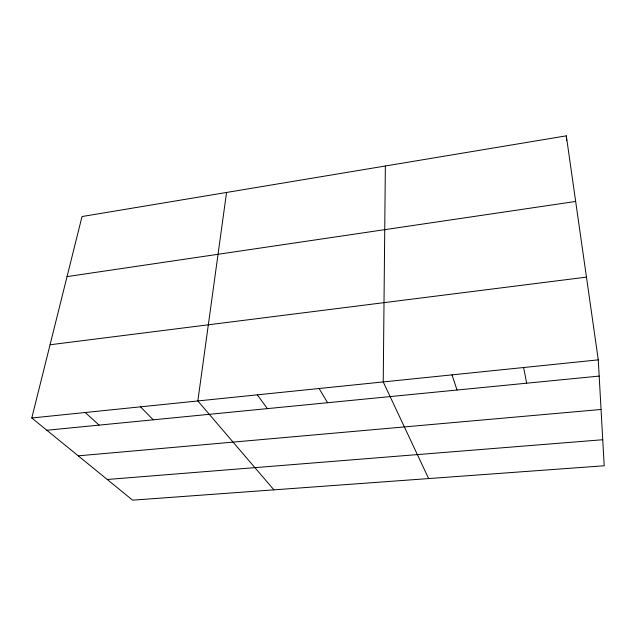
<?xml version="1.0" encoding="UTF-8"?>
<svg xmlns="http://www.w3.org/2000/svg" width="636" height="636" viewBox="0 0 636 636"><rect width="100%" height="100%" fill="white"/><g stroke="black" fill="none" stroke-linecap="round" stroke-linejoin="round"><path stroke-width="0.95" d="M385.36 165.996L383.23 381.934L428.632 478.566M226.551 192.454L197.844 400.95L273.909 489.847M31.8 417.987L82.028 216.534L566.302 135.842L598.269 359.865L604.2 465.767L132.606 500.158L31.8 417.987L598.269 359.865M67.05 276.604L575.66 201.453M50.053 344.768L586.464 277.121M46.841 430.246L599.176 376.091M78.244 455.845L601.044 409.473M107.246 479.48L602.745 439.73M85.192 412.51L99.121 425.118M140.5 406.833L153.228 419.816M257.326 394.845L267.366 408.622M319.081 388.509L327.604 402.715M451.981 374.874L457.038 390.027M523.603 367.529L526.672 383.198M566.302 135.842L566.692 140.683"/></g></svg>
